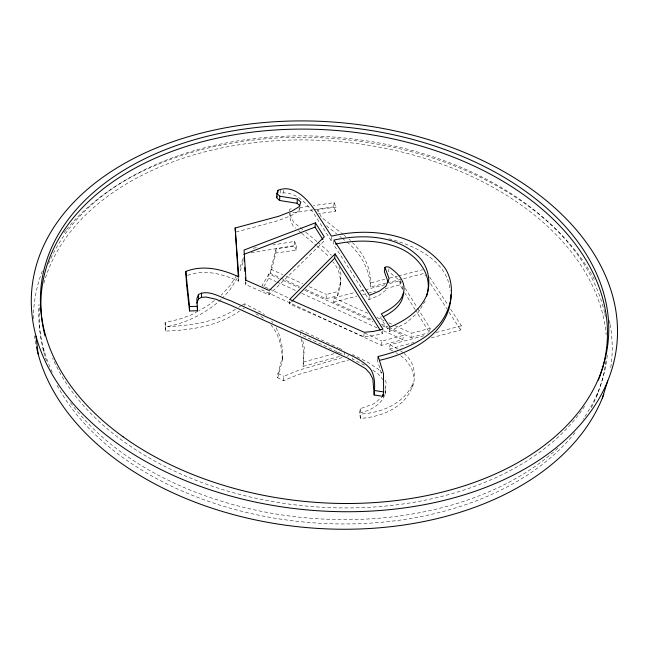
<?xml version="1.0" encoding="UTF-8"?>
<svg xmlns="http://www.w3.org/2000/svg" width="650" height="650" viewBox="0 0 650 650"><rect width="100%" height="100%" fill="white"/><g stroke="black" fill="none" stroke-linecap="round" stroke-linejoin="round"><path stroke-width="0.49" stroke-dasharray="3.25 2.44" d="M187.696 275.381C204.636 268.897 222.779 274.146 238.631 281.174L238.737 277.664M244.579 305.435L244.636 303.713L262.096 312.764L264.477 314.632M323.911 241.182L268.978 294.873L245.83 284.643L245.919 282.011M263.803 286.585L268.71 278.208L268.929 273.926L279.061 278.558M268.978 294.873L269.157 291.363M270.619 273.471L270.839 269.197L276.112 248.755L296.498 245.887L296.205 250.12L275.876 253.004L270.619 273.471L279.849 277.68M275.876 253.004L276.112 248.755M280.337 189.841L280.15 193.245C297.009 190.418 309.246 205.977 317.078 218.636L331.069 240.508L333.044 240.216M305.711 289.477L326.024 298.748L337.586 295.766C342.379 284.399 341.177 270.952 332.735 261.609M340.121 286.366L340.982 274.324L339.007 266.939M283.4 192.798L283.546 190.247M339.267 356.468L303.071 366.413L303.908 352.154L300.69 336.367M303.071 366.413L304.257 347.823L302.64 339.942M350.309 359.474L298.106 374.636L283.611 380.689L277.696 377.78L277.964 373.433L282.523 356.614L282.1 346.393L279.654 335.863L275.901 327.194M360.376 418.405L360.937 414.066C382.029 412.612 404.487 403.691 413.156 382.899C408.029 406.412 382.265 417.032 360.376 418.405L359.645 413.091C372.068 410.264 387.189 401.757 385.499 386.945M289.648 210.787L289.754 209.113L293.694 208.544M277.696 377.78L282.246 360.953L282.523 356.614M283.611 380.689L283.904 376.342L298.439 370.297L342.144 357.573M382.744 330.956L382.387 333.588L372.913 335.79L363.724 336.7L289.364 303.81L289.599 300.3M296.205 250.12L294.328 245.635L294.613 241.402L272.943 244.969M236.015 232.066L278.468 220.561L291.484 215.491L298.919 210.933L299.098 208.374M300.487 331.809L300.284 334.392L344.167 355.127L344.541 351.674M317.696 211.388L317.834 209.714L336.017 207.041L335.627 211.209L318.451 213.752M335.627 211.209L333.726 206.838L334.108 202.678L313.406 205.676M331.069 240.508L331.386 237.063M326.024 298.748L326.422 294.474L338.016 291.501L340.551 282.108M333.856 240.922L333.531 244.368L368.932 299.674L378.909 295.401L385.344 290.542L386.384 287.999M371.312 319.41L333.523 302.169L333.946 297.895L354.486 292.589M337.586 295.766L338.016 291.501M363.724 336.7L364.154 333.182M368.932 299.674L369.363 296.189M386.067 283.091L370.524 287.04C372.117 270.489 364.309 254.044 352.519 242.669M359.645 413.091L360.197 408.752L373.961 403.731L381.891 397.191M381.022 316.469L380.786 318.216L389.301 331.508L406.055 322.977L417.999 312.65L425.677 300.308M388.952 268.881L388.602 271.473L398.076 279.297L402.033 285.634L402.724 289.161M377.829 359.141L377.585 360.896L381.973 375.058M381.412 345.345L381.997 341.055L403.471 335.376L402.821 339.658L381.412 345.345L261.836 289.933L263.307 287.422M389.301 331.508L389.797 328.014M392.689 350.894L389.423 349.058L390.041 344.768L425.254 335.392M402.488 289.201L399.848 284.944L400.457 280.711L388.724 283.741M385.036 394.542L386.124 382.631L385.158 379.884M388.83 327.405L410.946 337.496L411.629 333.214L430.162 328.323L417.43 307.913M412.441 387.205C416.479 375.432 414.497 361.481 404.162 353.632M430.162 328.323L429.431 332.589L415.691 310.473M431.356 337.846L460.614 330.013L461.443 325.764L449.906 308.051M242.994 262.308L239.606 272.521M242.881 258.984L239.728 268.239M596.716 396.094L598.033 391.844M298.919 210.933L300.227 207.285M237.315 277.956L229.938 289.933L222.536 297.993M268.929 273.926L262.031 285.642L268.442 288.6M236.673 275.47L230.035 285.626L221.268 295.149M289.364 303.81L291.484 301.673M221.195 299.463C205.416 313.511 186.087 323.416 165.189 326.95L165.628 331.077C191.287 330.119 218.034 326.154 239.509 311.041M214.394 300.519L207.521 305.89L198.827 310.684M242.832 309.034L244.489 308.027M235.479 309.238C214.841 322.692 189.581 325.585 165.523 326.714L165.628 331.077M238.81 307.223L240.476 306.223M241.304 305.719L244.636 303.713M197.957 311.163L191.002 314.998L179.749 319.061L165.084 322.595L165.189 326.95M346.962 356.233L348.887 355.696M303.42 362.074L335.051 353.438M336.009 353.169L340.803 351.861M389.423 349.058L413.806 342.534M410.946 337.496L428.456 332.849M436.012 332.532L461.443 325.764M360.36 291.07L364.268 290.062M365.251 289.811L384.808 284.757M333.523 302.169L356.931 296.091M362.789 294.572L375.464 291.281M385.214 288.746L399.848 284.944M387.043 282.848L423.962 273.488L425.604 276.014M371.053 282.791L384.694 279.346M389.561 278.119L397.361 276.152M398.328 275.909L422.687 269.758M253.248 248.211L258.172 247.398M251.119 252.793L294.328 245.635M313.081 209.861L289.494 213.306L290.404 220.447L293.345 226.33L295.612 228.223M314.064 209.714L333.726 206.838M299.609 207.683L309.465 206.253M388.765 238.794C414.416 245.074 447.866 260.861 450.117 290.908M270.839 269.197L282.685 274.584M286.333 276.242L302.729 283.701M309.108 286.601L326.422 294.474M333.946 297.895L367.762 313.267M376.902 317.428L384.215 320.751M388.781 322.831L391.519 324.074M395.176 325.739L411.629 333.214M280.776 278.102L300.17 286.951M381.452 324.041L387.904 326.983M282.75 280.239L299.341 287.812M304.866 290.339L373.059 321.482M382.281 325.691L403.471 335.376M268.71 278.208L276.055 281.572M276.973 281.994L296.27 290.834M301.779 293.361L377.098 327.868M383.533 330.817L402.821 339.658M269.36 289.023L289.502 298.334M364.601 333.011L381.997 341.055M300.617 330.078L330.882 344.338M331.801 344.768L338.219 347.791M339.137 348.221L343.72 350.382M277.964 373.433L283.904 376.342M364.431 365.186L352.227 358.938L352.731 354.632L368.477 362.659L378.219 369.119L381.769 373.246M255.783 313.747L261.893 317.078L265.054 319.572M390.041 344.768L399.872 350.261M395.956 352.723L397.589 353.641M372.775 370.199L377.626 373.425L382.931 379.624M400.587 350.821L403.447 353.072M400.644 355.68L405.632 359.613L411.588 368.087L414.026 377.333M343.411 234.715L321.238 217.116L317.834 209.714M344.207 235.341L345.784 236.6M348.952 239.111L350.529 240.362M326.422 225.713L336.684 233.894M339.836 236.405L341.412 237.664M342.201 238.29L346.141 241.434M346.929 242.06C360.636 253.029 369.631 269.392 370.524 287.04M302.729 229.694L293.621 222.121L290.672 216.247L290.322 213.574M305.76 232.221L317.143 241.686M298.642 230.75L300.909 232.643M301.665 233.277L316.03 245.278M317.899 242.344L327.048 250.266L331.313 255.247M316.794 245.911L326.666 254.499L329.095 257.343M271.676 321.197L272.781 322.66M270.896 324.781C279.354 334.693 282.409 348.164 282.246 360.953M429.577 276.859L447.712 304.679M430.527 283.611L446.932 308.921M449.126 312.301L460.614 330.013M381.298 331.874L382.387 333.588M400.457 280.711L401.521 282.409M405.234 288.364L416.902 307.068M404.601 292.606L415.163 309.619M334.108 202.678L336.017 207.041M294.613 241.402L296.498 245.887M360.197 408.752L360.937 414.066M43.526 348.481L44.038 352.901M165.084 322.595L165.523 326.714M238.412 278.184L238.631 281.174M245.635 281.621L245.83 284.643M584.618 406.291A283.944 188.394 5.3 0 1 307.751 506.196A283.944 188.394 5.3 0 1 52.609 358.142M605.767 361.481A284.383 191.027 5.3 0 1 590.127 409.906M574.974 432.656A284.383 191.027 5.3 0 1 304.801 522.104A284.383 191.027 5.3 0 1 56.347 383.923M46.524 361.067A284.383 191.027 5.3 0 1 39.601 307.791M43.859 283.335A284.383 191.027 5.3 0 1 339.999 141.668A284.383 191.027 5.3 0 1 606.149 334.701M607.295 355.266A285.293 190.881 5.3 0 1 583.05 419.274M557.773 448.199A285.293 190.881 5.3 0 1 70.346 402.488M52.244 372.19A285.293 190.881 5.3 0 1 39.024 304.379M48.604 263.729A285.293 190.881 5.3 0 1 336.017 137.239A285.293 190.881 5.3 0 1 603.598 308.693M603.85 309.668A285.293 190.881 5.3 0 1 604.565 312.618M604.784 313.601A285.293 190.881 5.3 0 1 605.402 316.558M35.839 343.915A290.071 194.968 5.3 0 1 35.133 339.852M34.97 338.837A290.071 194.968 5.3 0 1 34.547 335.798M33.434 318.679A290.071 194.968 5.3 0 1 43.079 269.059M64.033 232.7A290.071 194.968 5.3 0 1 65.918 230.295M66.56 229.499A290.071 194.968 5.3 0 1 342.379 139.287A290.071 194.968 5.3 0 1 594.88 280.434M609.416 320.686A290.071 194.968 5.3 0 1 609.992 323.659M610.171 324.651A290.071 194.968 5.3 0 1 610.61 368.412"/><path stroke-width="0.97" d="M196.828 303.152L198.461 298.927L198.461 294.507C208.861 289.031 220.512 297.627 230.368 300.633L337.716 348.977C349.066 354.624 361.969 359.198 370.467 368.94C375.408 376.472 374.896 386.327 374.164 394.973L382.988 396.354L383.622 391.942L383.476 373.49L378.186 356.501C400.839 350.797 423.954 341.973 439.668 323.903C451.839 308.539 455.821 286.154 445.534 268.816C420.03 233.724 371.377 226.541 331.467 236.202L317.419 214.362C309.79 201.662 294.808 183.259 277.956 190.32L276.884 193.464L276.656 197.73L279.565 200.468L297.091 203.296L299.861 205.757M198.461 298.927L201.508 297.391L201.524 292.971M276.884 193.464L279.801 196.202L297.375 199.03L300.844 202.101L299.211 206.659L291.761 211.209L278.704 216.263L235.154 227.996L238.339 277.184M277.818 192.879L277.956 190.32M279.565 200.468L279.801 196.202M297.091 203.296L297.375 199.03M322.863 239.533L315.023 227.143L315.372 222.844L244.026 250.055L245.976 280.256L269.206 290.485L324.293 236.876L315.372 222.844M380.217 330.159L334.677 258.188L335.091 253.866L289.656 299.423L364.26 332.304L373.482 331.402L382.988 329.209L335.091 253.866M384.954 267.337L389.066 278.574L385.929 286.203L379.478 291.054L369.468 295.319L333.938 240.061C363.521 233.643 399.409 235.146 420.981 259.212C429.309 269.636 430.836 283.571 426.392 295.977C419.413 311.309 404.999 320.848 389.919 327.137L381.371 313.844C391.56 308.628 403.845 301.259 404.056 288.348C403.869 278.769 396.427 272.261 389.188 267.15L386.685 266.719L384.954 267.337L384.377 271.659L388.131 282.043M377.942 358.264L378.186 356.501M403.414 292.687C403.236 304.379 392.884 311.951 383.378 316.721M426.473 296.554C433.924 275.706 417.568 255.336 398.816 247.821C378.755 239.582 356.428 239.704 335.465 244.059M602.314 398.109L607.734 380.965A293.824 194.35 5.3 0 0 247.756 124.304A293.824 194.35 5.3 0 0 117.699 443.714A293.824 194.35 5.3 0 0 607.734 380.965M276.656 197.73L277.192 196.154M198.461 294.507L196.82 298.724L197.535 310.741L189.548 310.976L186.542 284.334L185.794 271.456C203.344 264.517 222.268 269.287 238.761 276.786L235.154 227.996M292.199 300.958L334.677 258.188M243.888 254.41L315.023 227.143M379.502 360.336C411.58 353.153 448.849 333.507 451.043 296.611L450.734 294.71M201.508 297.391L206.026 297.026L215.768 299.179L230.262 305.053L347.912 358.288L365.471 368.558L369.882 373.352L372.84 378.934L374.164 394.973M185.794 271.456L189.524 306.54L197.535 306.312M374.766 390.553L383.622 391.942M36.002 336.164L38.155 354.031M197.267 307.897L197.535 310.741M244.075 257.433L244.335 261.463M244.725 267.507L244.985 271.546M245.375 277.591L245.57 280.613M382.972 394.412L382.988 396.354M189.524 306.54L189.548 310.976M44.98 335.896A283.944 188.394 5.3 0 1 336.229 130.463A283.944 188.394 5.3 0 1 598.349 380.209M603.826 394.217A290.071 194.968 5.3 0 1 308.848 527.767A290.071 194.968 5.3 0 1 36.457 346.954M123.134 436.824A284.863 188.232 5.3 0 0 598.894 377.821A284.863 188.232 5.3 0 0 251.745 128.058A284.863 188.232 5.3 0 0 123.134 436.824"/></g></svg>
